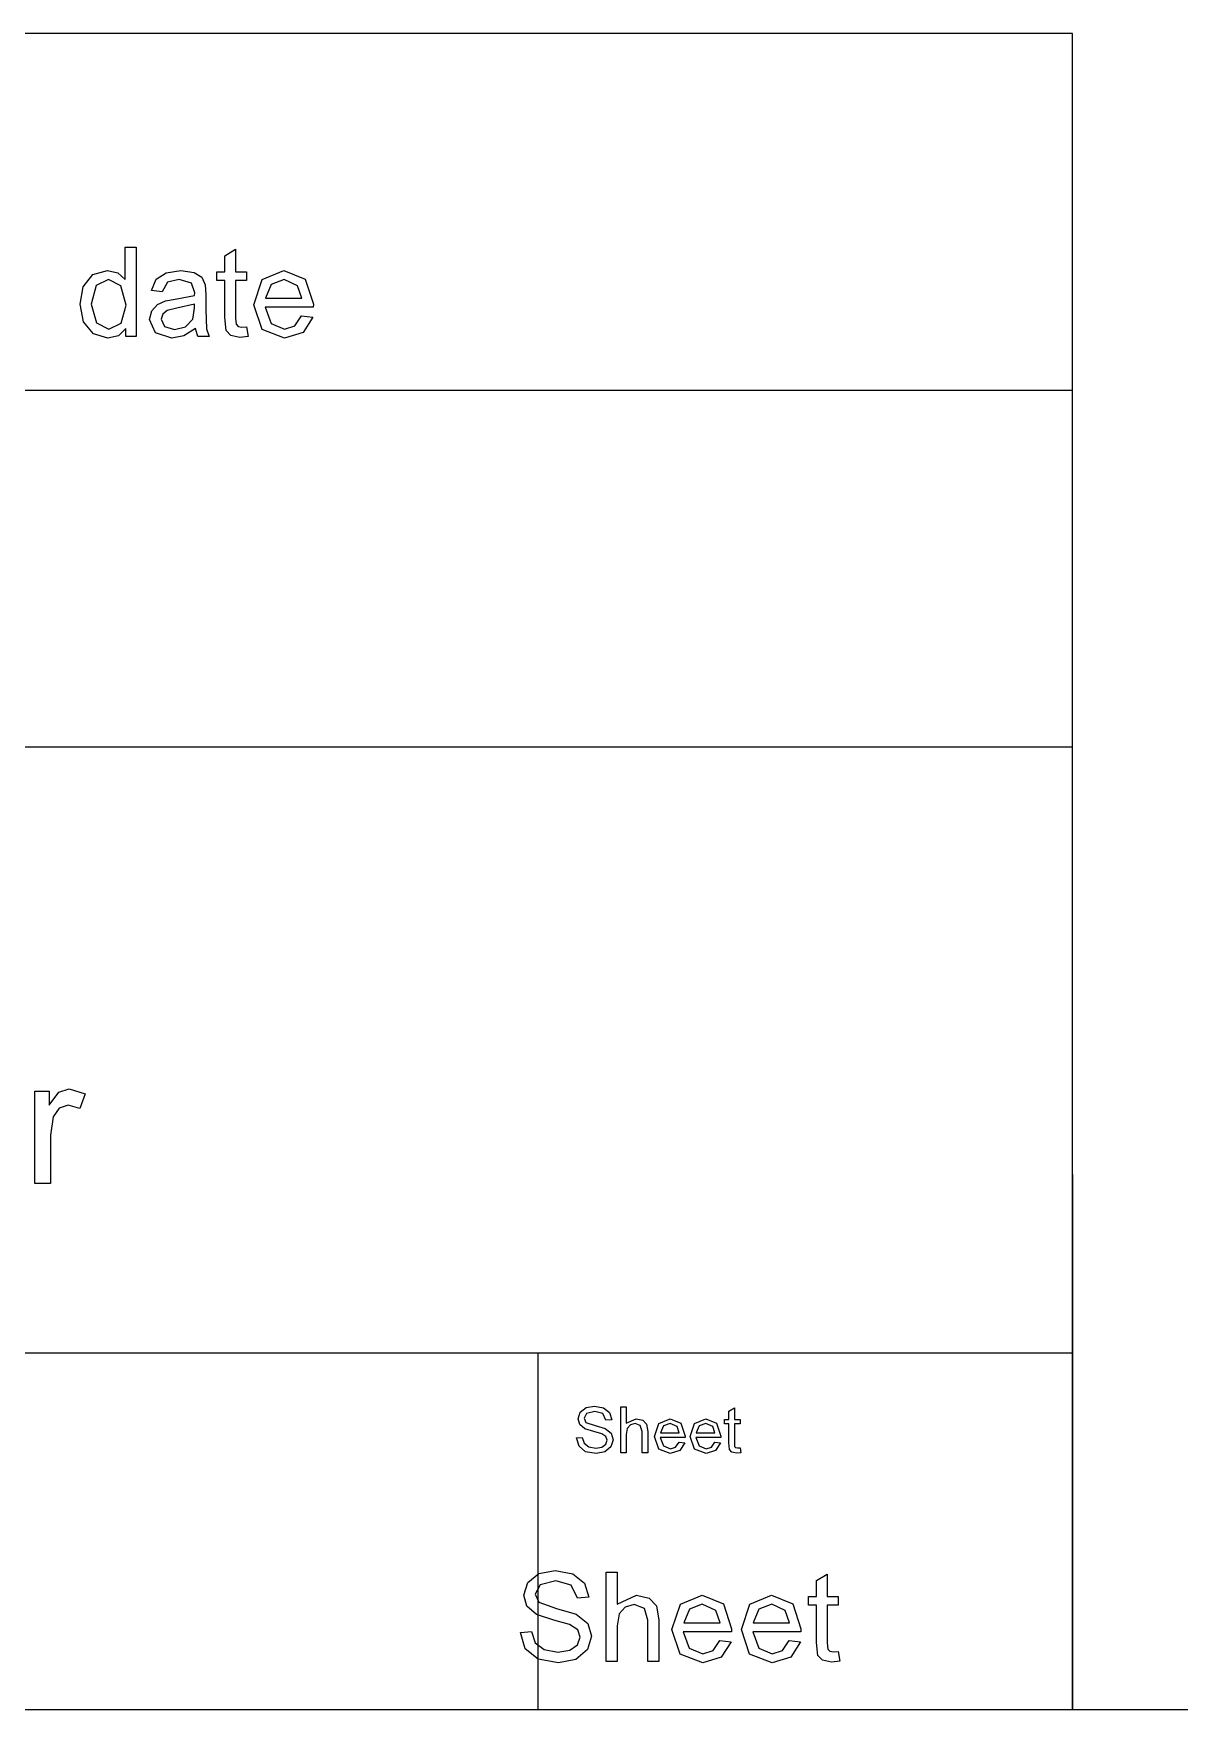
# Model space of a CAD drawing. Extents: x -180 to 1008, y 54 to 897.
# Drawn here: x -29.15 to 3, y 303 to 350 of the extents above; entities that cross this region are included whole.
import ezdxf

# ---------------------------------------------------------------- set-up
doc = ezdxf.new("R2010")
doc.units = 0

msp = doc.modelspace()

# ---------------------------------------------------------------- linework, layer by layer
at = {"layer": 'Layer 1'}
for p, q in [((0, 350.000286), (-179.999784, 350.000286)), ((0, 303.000291), (0, 350.000286)), ((-26.58159, 343.106727), (-26.58159, 344.005629)), ((-26.58159, 344.005629), (-26.27569, 344.005629)), ((-26.27569, 344.005629), (-26.27569, 341.500327)), ((-23.789185, 343.764668), (-23.483286, 343.949233)), ((-23.789185, 343.315218), (-23.789185, 343.764668)), ((-23.483286, 343.949233), (-23.483286, 343.315218)), ((-27.759048, 342.898238), (-27.487327, 343.238314)), ((-27.487327, 343.238314), (-27.082308, 343.356231)), ((-27.053257, 343.101599), (-27.396752, 342.934123)), ((-27.082308, 343.356231), (-26.790082, 343.286164)), ((-26.699507, 342.927289), (-27.053257, 343.101599)), ((-26.790082, 343.286164), (-26.58159, 343.106727)), ((-25.843318, 342.79741), (-25.708312, 343.108436)), ((-25.708312, 343.108436), (-25.436591, 343.291292)), ((-25.436591, 343.291292), (-25.024737, 343.356231)), ((-25.069169, 343.101599), (-25.390449, 343.024698)), ((-24.718837, 342.997356), (-25.069169, 343.101599)), ((-25.024737, 343.356231), (-24.647062, 343.301547)), ((-24.647062, 343.301547), (-24.433444, 343.163122)), ((-24.433444, 343.163122), (-24.337744, 342.954631)), ((-24.014765, 343.075966), (-24.014765, 343.315218)), ((-24.014765, 343.315218), (-23.789185, 343.315218)), ((-23.483286, 343.315218), (-23.173968, 343.315218)), ((-23.173968, 343.315218), (-23.173968, 343.075966)), ((-22.975731, 342.392392), (-22.739898, 343.103308)), ((-22.739898, 343.103308), (-22.128098, 343.356231)), ((-22.12468, 343.103308), (-22.481848, 342.961468)), ((-22.128098, 343.356231), (-21.533388, 343.108436)), ((-21.743587, 342.92558), (-22.12468, 343.103308)), ((-21.533388, 343.108436), (-21.302681, 342.411191)), ((-27.849623, 342.406063), (-27.759048, 342.898238)), ((-27.396752, 342.934123), (-27.533467, 342.406063)), ((-26.555955, 342.380428), (-26.699507, 342.927289)), ((-25.542545, 342.756395), (-25.843318, 342.79741)), ((-25.390449, 343.024698), (-25.542545, 342.756395)), ((-25.18197, 342.546194), (-24.633401, 342.652149)), ((-24.631681, 342.732469), (-24.718837, 342.997356)), ((-24.633401, 342.652149), (-24.631681, 342.732469)), ((-24.337744, 342.954631), (-24.322364, 342.670948)), ((-24.322364, 342.670948), (-24.322364, 342.260802)), ((-23.789185, 343.075966), (-24.014765, 343.075966)), ((-23.789185, 342.031805), (-23.789185, 343.075966)), ((-23.173968, 343.075966), (-23.483286, 343.075966)), ((-23.483286, 343.075966), (-23.483286, 342.014716)), ((-22.481848, 342.961468), (-22.640779, 342.582082)), ((-21.627379, 342.582082), (-21.743587, 342.92558)), ((-27.750502, 341.912179), (-27.849623, 342.406063)), ((-27.533467, 342.406063), (-27.386499, 341.884837)), ((-27.533467, 342.406063), (-27.533467, 342.406063)), ((-26.697798, 341.876291), (-26.555955, 342.380428)), ((-25.896306, 341.978828), (-25.836493, 342.221498)), ((-25.836493, 342.221498), (-25.677562, 342.399226)), ((-25.677562, 342.399226), (-25.4554, 342.500054)), ((-25.404131, 342.23346), (-25.525465, 342.132632)), ((-25.4554, 342.500054), (-25.18197, 342.546194)), ((-25.135828, 342.294981), (-25.404131, 342.23346)), ((-24.6334, 342.411191), (-25.135828, 342.294981)), ((-24.682959, 341.99079), (-24.6334, 342.298399)), ((-24.6334, 342.298399), (-24.6334, 342.411191)), ((-24.322364, 342.260802), (-24.303565, 341.717362)), ((-22.743315, 341.703691), (-22.975731, 342.392392)), ((-21.304401, 342.329159), (-22.657879, 342.329159)), ((-22.657879, 342.329159), (-22.488695, 341.871166)), ((-22.640779, 342.582082), (-21.627379, 342.582082)), ((-22.640779, 342.582082), (-22.640779, 342.582082)), ((-21.302681, 342.411191), (-21.304401, 342.329159)), ((-27.468528, 341.578937), (-27.750502, 341.912179)), ((-27.386499, 341.884837), (-27.039586, 341.712234)), ((-27.039586, 341.712234), (-26.697798, 341.876291)), ((-26.561083, 341.729323), (-26.774273, 341.526814)), ((-26.561083, 341.500327), (-26.561083, 341.729323)), ((-25.735666, 341.60457), (-25.896306, 341.978828)), ((-25.525465, 342.132632), (-25.568189, 341.987374)), ((-25.568189, 341.987374), (-25.475906, 341.782301)), ((-25.475906, 341.782301), (-25.202476, 341.700272)), ((-25.202476, 341.700272), (-24.886323, 341.777173)), ((-24.607767, 341.724196), (-24.937592, 341.519125)), ((-24.886323, 341.777173), (-24.682959, 341.99079)), ((-24.607756, 341.724196), (-24.607767, 341.724196)), ((-24.546234, 341.500327), (-24.607756, 341.724196)), ((-24.303565, 341.717362), (-24.224954, 341.500327)), ((-23.751589, 341.667802), (-23.789185, 342.031805)), ((-23.483286, 342.014716), (-23.467905, 341.845531)), ((-23.467905, 341.845531), (-23.414928, 341.785719)), ((-23.414928, 341.785719), (-23.308974, 341.763494)), ((-23.308974, 341.763494), (-23.173968, 341.775453)), ((-23.173968, 341.775464), (-23.129536, 341.503742)), ((-23.173968, 341.775453), (-23.173968, 341.775464)), ((-22.111008, 341.459311), (-22.743315, 341.703691)), ((-22.488695, 341.871166), (-22.10931, 341.712234)), ((-22.10931, 341.712234), (-21.8205, 341.801099)), ((-21.8205, 341.801099), (-21.630808, 342.084783)), ((-21.630808, 342.084783), (-21.630797, 342.084783)), ((-21.630797, 342.084783), (-21.312935, 342.045476)), ((-21.312935, 342.045476), (-21.591492, 341.613116)), ((-27.068637, 341.459311), (-27.468528, 341.578937)), ((-26.774273, 341.526814), (-27.068637, 341.459311)), ((-26.27569, 341.500327), (-26.561083, 341.500327)), ((-25.275961, 341.459311), (-25.735666, 341.60457)), ((-24.937592, 341.519125), (-25.275961, 341.459311)), ((-24.224954, 341.500327), (-24.546234, 341.500327)), ((-23.62171, 341.529378), (-23.751589, 341.667802)), ((-23.361951, 341.4764), (-23.62171, 341.529378)), ((-23.129536, 341.503742), (-23.361951, 341.4764)), ((-21.591492, 341.613116), (-22.111008, 341.459311)), ((-179.999784, 340.000371), (0, 340.000371)), ((-121.99975, 330.000986), (0, 330.000986)), ((-29.113843, 317.751799), (-29.113843, 320.344606)), ((-29.113843, 320.344606), (-28.718328, 320.344606)), ((-28.718328, 320.344606), (-28.718328, 319.951542)), ((-28.718328, 319.951542), (-28.440003, 320.315317)), ((-28.440003, 320.315317), (-28.156793, 320.403211)), ((-28.156793, 320.403211), (-27.705126, 320.261606)), ((-27.705126, 320.261606), (-27.856497, 319.853884)), ((-28.601139, 319.621951), (-28.674381, 319.109242)), ((-28.437561, 319.861213), (-28.601139, 319.621951)), ((-28.178767, 319.949107), (-28.437561, 319.861213)), ((-27.856497, 319.853884), (-28.178767, 319.949107)), ((-28.674381, 319.109242), (-28.674381, 317.751799)), ((-28.674381, 317.751799), (-29.113843, 317.751799)), ((0, 317.999501), (0, 303.000291)), ((-60.999875, 313.001528), (0, 313.001528)), ((-14.999978, 303.000291), (-14.999978, 313.001528)), ((-13.869908, 311.155638), (-13.814538, 311.337592)), ((-13.825085, 310.994825), (-13.869908, 311.155638)), ((-13.814538, 311.337592), (-13.652823, 311.466788)), ((-13.635245, 311.30317), (-13.705556, 311.166936)), ((-13.705556, 311.166936), (-13.65546, 311.052689)), ((-13.652823, 311.466788), (-13.416403, 311.510709)), ((-13.409372, 311.360293), (-13.635245, 311.30317)), ((-13.416403, 311.510709), (-13.164162, 311.464142)), ((-13.185256, 311.297905), (-13.409372, 311.360293)), ((-13.095609, 311.113332), (-13.185256, 311.297905)), ((-13.164162, 311.464142), (-12.995416, 311.328782)), ((-12.995416, 311.328782), (-12.932137, 311.125767)), ((-12.680775, 310.200362), (-12.680775, 311.488801)), ((-12.680775, 311.488801), (-12.522576, 311.488801)), ((-12.522576, 311.488801), (-12.522576, 311.026496)), ((-12.522576, 311.026496), (-12.24309, 311.154818)), ((-12.24309, 311.154818), (-12.062918, 311.113517)), ((-11.611171, 311.024855), (-11.29653, 311.154924)), ((-11.29653, 311.154924), (-10.990678, 311.027501)), ((-10.61012, 311.024855), (-10.295479, 311.154924)), ((-10.295479, 311.154924), (-9.989627, 311.027501)), ((-9.648618, 311.364897), (-9.491298, 311.45983)), ((-9.648618, 311.133757), (-9.648618, 311.364897)), ((-9.491298, 311.45983), (-9.491298, 311.133757)), ((-13.6871, 310.875286), (-13.825085, 310.994825)), ((-13.438375, 310.79443), (-13.6871, 310.875286)), ((-13.65546, 311.052689), (-13.398825, 310.960403)), ((-13.208986, 310.732015), (-13.438375, 310.79443)), ((-13.398825, 310.960403), (-13.113187, 310.878673)), ((-13.092973, 310.655577), (-13.208986, 310.732015)), ((-13.113187, 310.878673), (-12.947078, 310.746831)), ((-12.932137, 311.125767), (-13.095609, 311.113332)), ((-12.947078, 310.746831), (-12.893466, 310.564031)), ((-12.496209, 310.88325), (-12.522575, 310.71098)), ((-12.522575, 310.71098), (-12.522575, 310.200362)), ((-12.40832, 310.981675), (-12.496209, 310.88325)), ((-12.275609, 311.018584), (-12.40832, 310.981675)), ((-12.130593, 310.964107), (-12.275609, 311.018584)), ((-12.078738, 310.791837), (-12.130593, 310.964107)), ((-12.078738, 310.200362), (-12.078738, 310.791837)), ((-12.062918, 311.113517), (-11.953936, 311.001016)), ((-11.953936, 311.001016), (-11.920539, 310.791837)), ((-11.920539, 310.791837), (-11.920539, 310.200362)), ((-11.732457, 310.659228), (-11.611171, 311.024855)), ((-11.478459, 310.951804), (-11.560196, 310.7567)), ((-11.560196, 310.7567), (-11.039016, 310.7567)), ((-11.560196, 310.7567), (-11.560196, 310.7567)), ((-11.294772, 311.024749), (-11.478459, 310.951804)), ((-11.098781, 310.933336), (-11.294772, 311.024749)), ((-11.039016, 310.7567), (-11.098781, 310.933336)), ((-10.990678, 311.027501), (-10.872028, 310.668912)), ((-10.731406, 310.659228), (-10.61012, 311.024855)), ((-10.477408, 310.951804), (-10.559145, 310.7567)), ((-10.559145, 310.7567), (-10.037965, 310.7567)), ((-10.559145, 310.7567), (-10.559145, 310.7567)), ((-10.293721, 311.024749), (-10.477408, 310.951804)), ((-10.09773, 310.933336), (-10.293721, 311.024749)), ((-10.037965, 310.7567), (-10.09773, 310.933336)), ((-9.989627, 311.027501), (-9.870977, 310.668912)), ((-9.764631, 311.0107), (-9.764631, 311.133757)), ((-9.764631, 311.133757), (-9.648618, 311.133757)), ((-9.648618, 311.0107), (-9.764631, 311.0107)), ((-9.648618, 310.473702), (-9.648618, 311.0107)), ((-9.491298, 311.133757), (-9.332219, 311.133757)), ((-9.332219, 311.0107), (-9.491298, 311.0107)), ((-9.491298, 311.0107), (-9.491298, 310.464918)), ((-9.332219, 311.133757), (-9.332219, 311.0107)), ((-13.919125, 310.614302), (-13.758289, 310.628325)), ((-13.919125, 310.614116), (-13.919125, 310.614302)), ((-13.848814, 310.382104), (-13.919125, 310.614116)), ((-13.66337, 310.229175), (-13.848814, 310.382104)), ((-13.758289, 310.628325), (-13.705556, 310.469231)), ((-13.705556, 310.469231), (-13.575481, 310.36906)), ((-13.369822, 310.17819), (-13.66337, 310.229175)), ((-13.575481, 310.36906), (-13.377732, 310.331251)), ((-13.377732, 310.331251), (-13.20547, 310.360249)), ((-13.121976, 310.228302), (-13.369822, 310.17819)), ((-13.20547, 310.360249), (-13.09473, 310.439359)), ((-12.952351, 310.369801), (-13.121976, 310.228302)), ((-13.09473, 310.439359), (-13.057817, 310.550087)), ((-13.057817, 310.550087), (-13.092973, 310.655577)), ((-12.893466, 310.564031), (-12.952351, 310.369801)), ((-12.522575, 310.200362), (-12.680775, 310.200362)), ((-11.920539, 310.200362), (-12.078738, 310.200362)), ((-11.612929, 310.305057), (-11.732457, 310.659228)), ((-11.287741, 310.179354), (-11.612929, 310.305057)), ((-10.872901, 310.626711), (-11.568979, 310.626711)), ((-11.568979, 310.626711), (-11.481969, 310.391179)), ((-11.481969, 310.391179), (-11.286856, 310.309449)), ((-11.02056, 310.258464), (-11.287741, 310.179354)), ((-11.286856, 310.309449), (-11.138325, 310.355143)), ((-11.138325, 310.355143), (-11.040768, 310.501034)), ((-11.040768, 310.501034), (-11.040774, 310.500928)), ((-11.040774, 310.500928), (-10.877301, 310.48082)), ((-10.877301, 310.48082), (-11.02056, 310.258464)), ((-10.872028, 310.668912), (-10.872901, 310.626711)), ((-10.611878, 310.305057), (-10.731406, 310.659228)), ((-10.28669, 310.179354), (-10.611878, 310.305057)), ((-9.87185, 310.626711), (-10.567928, 310.626711)), ((-10.567928, 310.626711), (-10.480918, 310.391179)), ((-10.480918, 310.391179), (-10.285805, 310.309449)), ((-10.019509, 310.258464), (-10.28669, 310.179354)), ((-10.285805, 310.309449), (-10.137274, 310.355143)), ((-10.137274, 310.355143), (-10.039717, 310.501034)), ((-10.039717, 310.501034), (-10.039723, 310.500928)), ((-10.039723, 310.500928), (-9.876251, 310.48082)), ((-9.876251, 310.48082), (-10.019509, 310.258464)), ((-9.870977, 310.668912), (-9.87185, 310.626711)), ((-9.629282, 310.28651), (-9.648618, 310.473702)), ((-9.562487, 310.215311), (-9.629282, 310.28651)), ((-9.428896, 310.188085), (-9.562487, 310.215311)), ((-9.491298, 310.464918), (-9.483387, 310.377923)), ((-9.483387, 310.377923), (-9.456141, 310.347152)), ((-9.456141, 310.347152), (-9.40165, 310.335775)), ((-9.309368, 310.202108), (-9.428896, 310.188085)), ((-9.40165, 310.335775), (-9.332218, 310.341861)), ((-9.33222, 310.341861), (-9.309368, 310.202108)), ((-9.332218, 310.341861), (-9.33222, 310.341861)), ((-15.397807, 306.207989), (-15.290144, 306.561737)), ((-15.290144, 306.561737), (-14.975699, 306.812932)), ((-14.941521, 306.494956), (-15.078236, 306.230056)), ((-14.975699, 306.812932), (-14.515995, 306.898392)), ((-14.502324, 306.606028), (-14.941521, 306.494956)), ((-14.515995, 306.898392), (-14.02553, 306.807825)), ((-14.066545, 306.48469), (-14.502324, 306.606028)), ((-13.892233, 306.12581), (-14.066545, 306.48469)), ((-14.02553, 306.807825), (-13.697414, 306.544645)), ((-13.697414, 306.544645), (-13.574371, 306.149887)), ((-13.085615, 304.350352), (-13.085615, 306.855662)), ((-13.085615, 306.855662), (-12.778006, 306.855662)), ((-12.778006, 306.855662), (-12.778006, 305.956768)), ((-7.189781, 306.614706), (-6.883881, 306.799279)), ((-7.189781, 306.165259), (-7.189781, 306.614706)), ((-6.883881, 306.799279), (-6.883881, 306.165259)), ((-15.310651, 305.895252), (-15.397807, 306.207989)), ((-15.078236, 306.230056), (-14.980826, 306.007912)), ((-14.980826, 306.007912), (-14.481817, 305.828471)), ((-13.574371, 306.149887), (-13.892233, 306.12581)), ((-12.778006, 305.956768), (-12.234564, 306.20627)), ((-12.234564, 306.20627), (-11.884232, 306.125942)), ((-11.884232, 306.125942), (-11.672324, 305.907211)), ((-11.005838, 305.953355), (-10.394038, 306.20627)), ((-10.394038, 306.20627), (-9.799328, 305.958461)), ((-9.059358, 305.953355), (-8.447559, 306.20627)), ((-8.447559, 306.20627), (-7.852849, 305.958461)), ((-7.41536, 305.925997), (-7.41536, 306.165259)), ((-7.41536, 306.165259), (-7.189781, 306.165259)), ((-6.883881, 306.165259), (-6.574563, 306.165259)), ((-6.574563, 306.165259), (-6.574563, 305.925997)), ((-15.042348, 305.662816), (-15.310651, 305.895252)), ((-14.558719, 305.505601), (-15.042348, 305.662816)), ((-14.112686, 305.384263), (-14.558719, 305.505601)), ((-14.481817, 305.828471), (-13.926412, 305.669536)), ((-13.926412, 305.669536), (-13.603423, 305.413182)), ((-12.726738, 305.678215), (-12.778006, 305.343253)), ((-12.555844, 305.869614), (-12.726738, 305.678215)), ((-12.297795, 305.941395), (-12.555844, 305.869614)), ((-12.01582, 305.83543), (-12.297795, 305.941395)), ((-11.914993, 305.500468), (-12.01582, 305.83543)), ((-11.914993, 304.350352), (-11.914993, 305.500468)), ((-11.672324, 305.907211), (-11.607384, 305.500468)), ((-11.607384, 305.500468), (-11.607384, 304.350352)), ((-11.241671, 305.24242), (-11.005838, 305.953355)), ((-10.747788, 305.811512), (-10.906719, 305.432126)), ((-10.39062, 305.953355), (-10.747788, 305.811512)), ((-10.009527, 305.775608), (-10.39062, 305.953355)), ((-9.89332, 305.432126), (-10.009527, 305.775608)), ((-9.799328, 305.958461), (-9.568621, 305.261232)), ((-9.295192, 305.24242), (-9.059358, 305.953355)), ((-8.801309, 305.811512), (-8.96024, 305.432126)), ((-8.444141, 305.953355), (-8.801309, 305.811512)), ((-8.063048, 305.775608), (-8.444141, 305.953355)), ((-7.94684, 305.432126), (-8.063048, 305.775608)), ((-7.852849, 305.958461), (-7.622142, 305.261232)), ((-7.189781, 305.925997), (-7.41536, 305.925997)), ((-7.189781, 304.881846), (-7.189781, 305.925997)), ((-6.574563, 305.925997), (-6.883881, 305.925997)), ((-6.883881, 305.925997), (-6.883881, 304.864754)), ((-15.493508, 305.155266), (-15.180772, 305.182624)), ((-15.493508, 305.155134), (-15.493508, 305.155266)), ((-15.356793, 304.703994), (-15.493508, 305.155134)), ((-15.180772, 305.182624), (-15.078236, 304.8733)), ((-13.887106, 305.235594), (-14.112686, 305.384263)), ((-13.890524, 304.815198), (-13.818749, 305.030516)), ((-13.818749, 305.030516), (-13.887106, 305.235594)), ((-13.499178, 305.057741), (-13.613676, 304.680049)), ((-13.603423, 305.413182), (-13.499178, 305.057741)), ((-12.778006, 305.343253), (-12.778006, 304.350352)), ((-11.009256, 304.553737), (-11.241671, 305.24242)), ((-9.570341, 305.179185), (-10.92382, 305.179185)), ((-10.92382, 305.179185), (-10.754635, 304.721192)), ((-10.906719, 305.432126), (-9.89332, 305.432126)), ((-10.906719, 305.432126), (-10.906719, 305.432126)), ((-9.568621, 305.261232), (-9.570341, 305.179185)), ((-9.062776, 304.553737), (-9.295192, 305.24242)), ((-7.623862, 305.179185), (-8.97734, 305.179185)), ((-8.97734, 305.179185), (-8.808156, 304.721192)), ((-8.96024, 305.432126), (-7.94684, 305.432126)), ((-8.96024, 305.432126), (-8.96024, 305.432126)), ((-7.622142, 305.261232), (-7.623862, 305.179185)), ((-14.996207, 304.406629), (-15.356793, 304.703994)), ((-15.078236, 304.8733), (-14.825313, 304.678488)), ((-14.825313, 304.678488), (-14.440802, 304.604987)), ((-14.440802, 304.604987), (-14.10585, 304.661396)), ((-14.10585, 304.661396), (-13.890524, 304.815198)), ((-13.613676, 304.680049), (-13.943501, 304.404909)), ((-10.754635, 304.721192), (-10.375251, 304.562283)), ((-10.375251, 304.562283), (-10.08644, 304.65113)), ((-10.08644, 304.65113), (-9.896748, 304.934816)), ((-9.896748, 304.934816), (-9.896737, 304.934816)), ((-9.896737, 304.934816), (-9.578875, 304.895525)), ((-9.578875, 304.895525), (-9.857432, 304.463144)), ((-8.808156, 304.721192), (-8.428771, 304.562283)), ((-8.428771, 304.562283), (-8.139961, 304.65113)), ((-8.139961, 304.65113), (-7.950269, 304.934816)), ((-7.950269, 304.934816), (-7.950258, 304.934816)), ((-7.950258, 304.934816), (-7.632396, 304.895525)), ((-7.632396, 304.895525), (-7.910953, 304.463144)), ((-7.152184, 304.517833), (-7.189781, 304.881846)), ((-6.883881, 304.864754), (-6.868501, 304.69558)), ((-6.868501, 304.69558), (-6.815523, 304.635758)), ((-6.815523, 304.635758), (-6.709569, 304.613533)), ((-6.709569, 304.613533), (-6.574563, 304.625439)), ((-6.574563, 304.625492), (-6.530131, 304.353792)), ((-6.574563, 304.625439), (-6.574563, 304.625492)), ((-14.425422, 304.307516), (-14.996207, 304.406629)), ((-13.943501, 304.404909), (-14.425422, 304.307516)), ((-12.778006, 304.350352), (-13.085615, 304.350352)), ((-11.607384, 304.350352), (-11.914993, 304.350352)), ((-10.376949, 304.309342), (-11.009256, 304.553737)), ((-9.857432, 304.463144), (-10.376949, 304.309342)), ((-8.43047, 304.309342), (-9.062776, 304.553737)), ((-7.910953, 304.463144), (-8.43047, 304.309342)), ((-7.022305, 304.379403), (-7.152184, 304.517833)), ((-6.762546, 304.326434), (-7.022305, 304.379403)), ((-6.530131, 304.353792), (-6.762546, 304.326434)), ((-179.999784, 303.000291), (0, 303.000291)), ((0, 303.000291), (14.999978, 303.000291))]:
    msp.add_line(p, q, dxfattribs=at)

doc.saveas('drawing.dxf')
